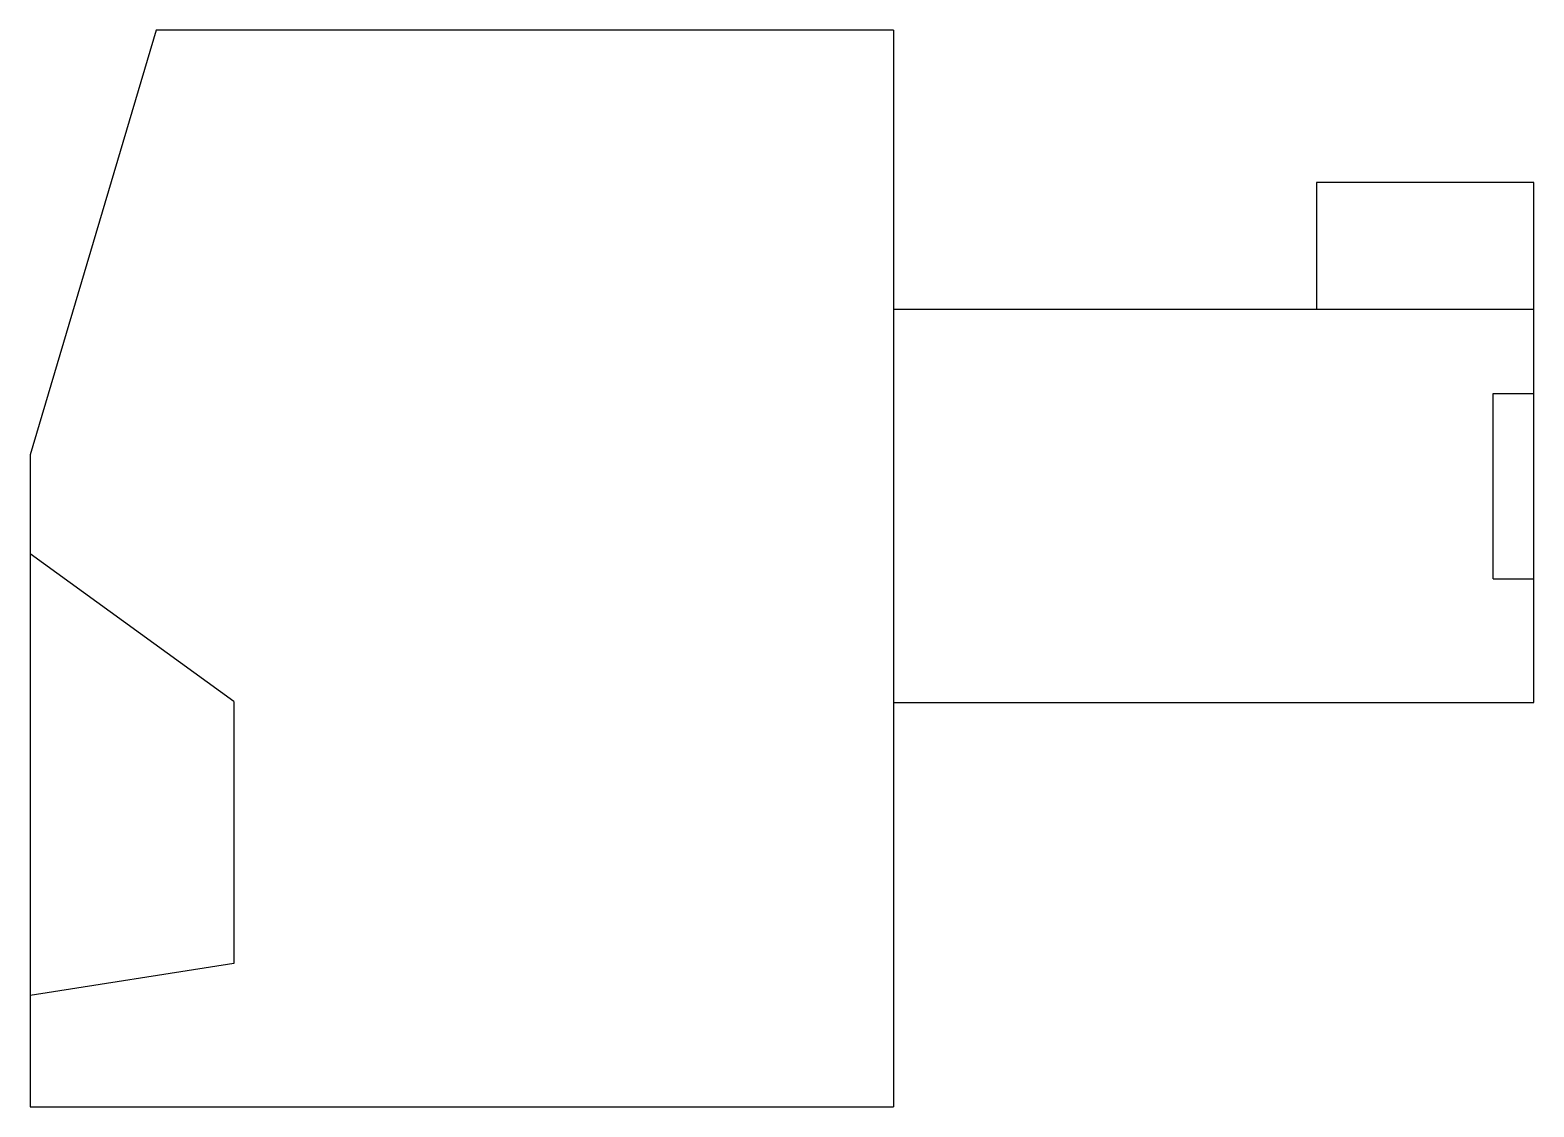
# Model space of a CAD drawing. Header units: inches. Extents: x 0 to 22, y 0 to 17.
# Drawn here: x 17.012 to 17.623, y 6.334 to 6.771 of the extents above; entities that cross this region are included whole.
import ezdxf

# ---------------------------------------------------------------- set-up
doc = ezdxf.new("R2010")
doc.units = ezdxf.units.IN
doc.header["$LTSCALE"] = 1.21
doc.header["$MEASUREMENT"] = 0
doc.layers.get('0').update_dxf_attribs({"linetype": 'CONTINUOUS'})

msp = doc.modelspace()

# ---------------------------------------------------------------- linework, layer by layer
at = {"color": 7, "linetype": 'CONTINUOUS'}
for p, q in [((17.06352, 6.77147), (17.01234, 6.59903)), ((17.36274, 6.77147), (17.06352, 6.77147)), ((17.36274, 6.77147), (17.36274, 6.33446)), ((17.62258, 6.70966), (17.53439, 6.70966)), ((17.53439, 6.70966), (17.53439, 6.65809)), ((17.62258, 6.49864), (17.62258, 6.70966)), ((17.62258, 6.65809), (17.36274, 6.65809)), ((17.60604, 6.62403), (17.62258, 6.62403)), ((17.60604, 6.54883), (17.60604, 6.62403)), ((17.01234, 6.59903), (17.01234, 6.33446)), ((17.09502, 6.49903), (17.01234, 6.55887)), ((17.60604, 6.54883), (17.62258, 6.54883)), ((17.09502, 6.49903), (17.09502, 6.39273)), ((17.36274, 6.49864), (17.62258, 6.49864)), ((17.09502, 6.39273), (17.01234, 6.37974)), ((17.01234, 6.33446), (17.36274, 6.33446))]:
    msp.add_line(p, q, dxfattribs=at)

doc.saveas('drawing.dxf')
